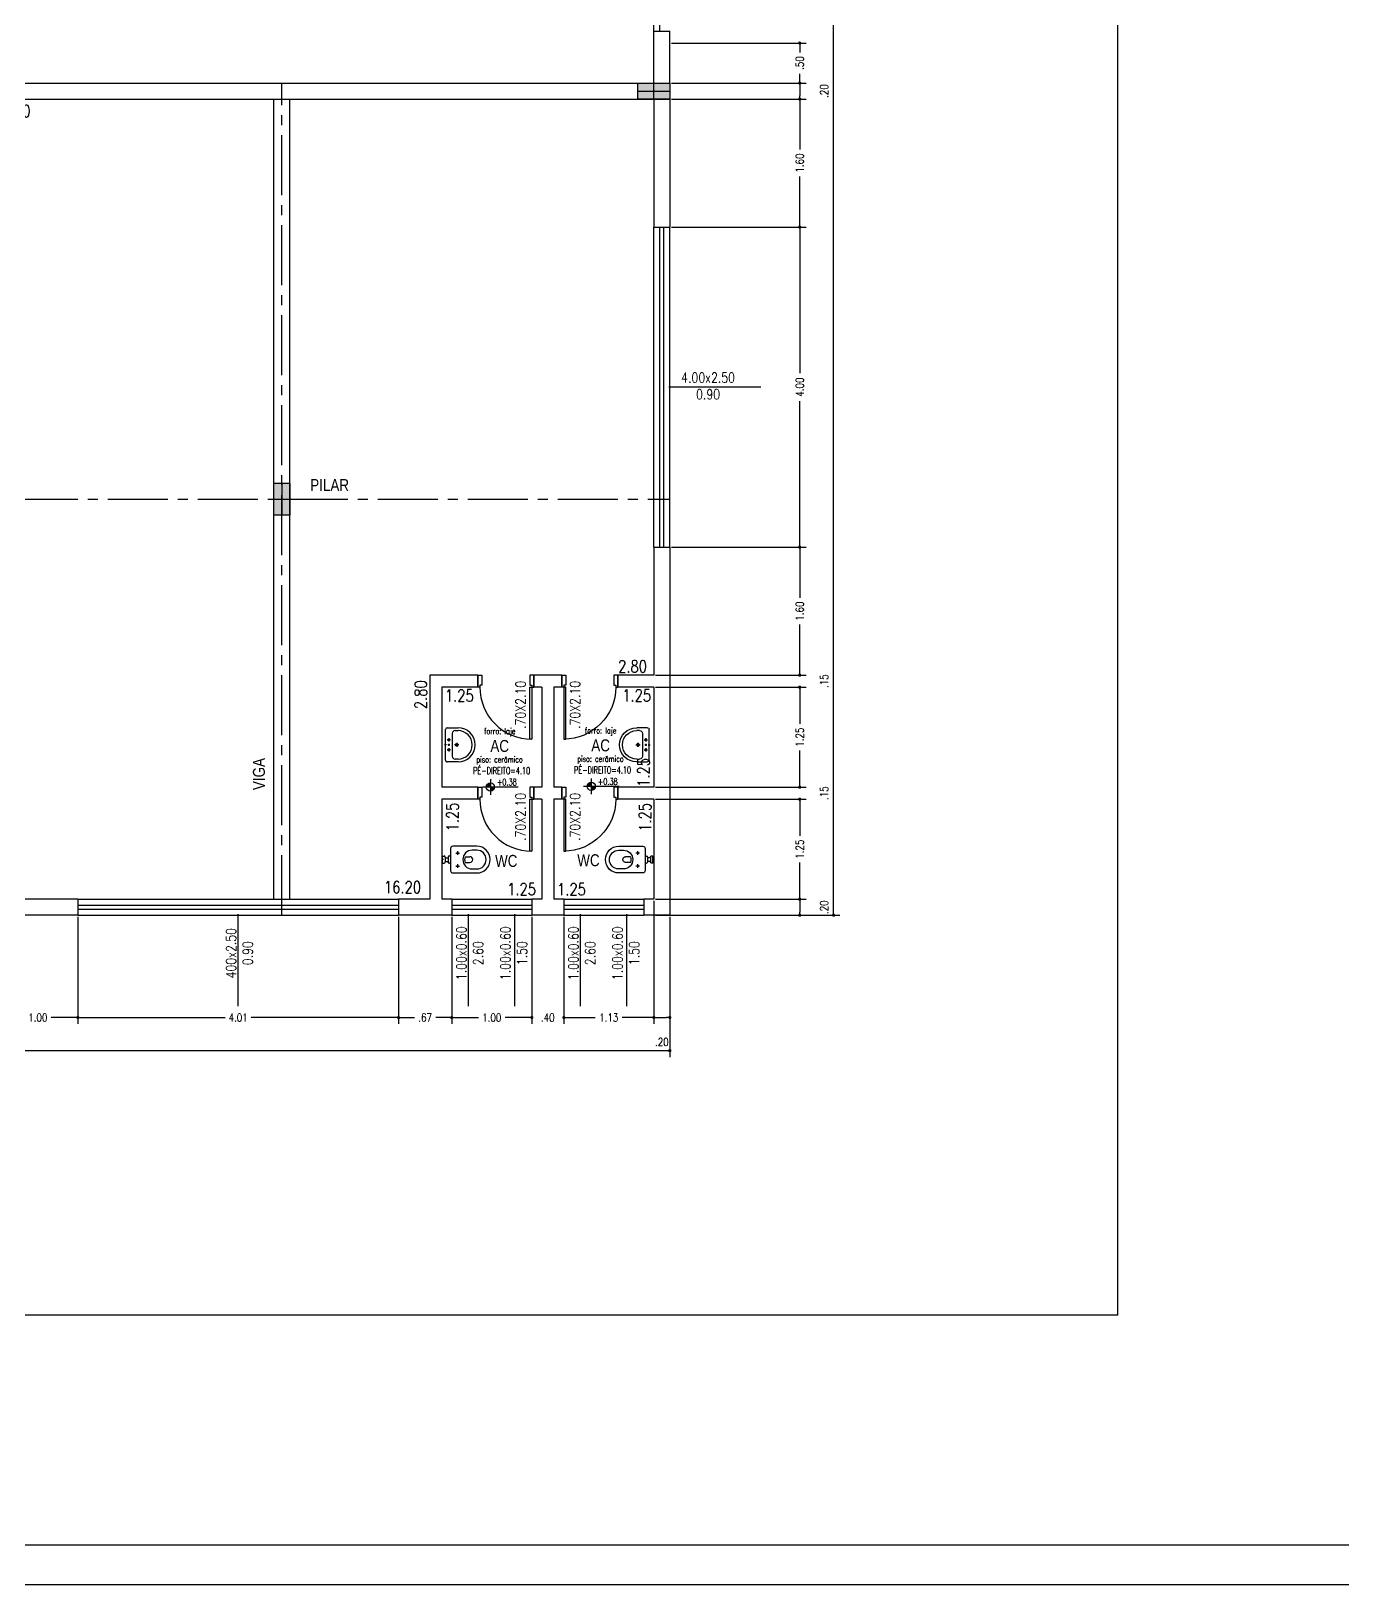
# Model space of a CAD drawing. Extents: x -4780 to 4154, y -1673 to 3208.
# Drawn here: x 647.36 to 663.75, y -482.69 to -463.27 of the extents above; entities that cross this region are included whole.
import ezdxf
from ezdxf.enums import TextEntityAlignment as Align

# ---------------------------------------------------------------- set-up
doc = ezdxf.new("R2010")
doc.units = 0
doc.header["$MEASUREMENT"] = 0
doc.header["$PDMODE"] = 34
doc.linetypes.add('CENTER2', pattern=[1.125, 0.75, -0.125, 0.125, -0.125])
for name, color, linetype in [('BIBLIOT', 1, 'Continuous'), ('COTAS', 5, 'Continuous'), ('FUND-ESTACA20T', 30, 'Continuous'), ('MG', 5, 'Continuous'), ('PENA01', 1, 'Continuous'), ('PENA02', 2, 'Continuous'), ('PENA025', 8, 'Continuous'), ('pena06', 4, 'Continuous'), ('PF', 9, 'Continuous'), ('VERMELHA', 10, 'Continuous')]:
    doc.layers.add(name, color=color, linetype=linetype)
doc.layers.add('TEXTO', color=5, linetype='Continuous', lineweight=9)
doc.styles.add('ARIAL', font='txt', dxfattribs={"height": 0.35277})
doc.styles.add('ROMANS', font='romand.shx', dxfattribs={"width": 0.8})
doc.styles.add('STYLE1', font='romand.shx', dxfattribs={"width": 0.8})
doc.dimstyles.new('CORTE100', dxfattribs={"dimtxt": 0.1, "dimasz": 0.04, "dimexe": 0.08, "dimexo": 0.02, "dimgap": 0.05, "dimtad": 0, "dimzin": 4, "dimdsep": 46, "dimtxsty": 'ROMANS', "dimblk1": 'DOT', "dimblk2": 'DOT', "dimsah": 1, "dimcen": 0.09, "dimclrd": 30, "dimclre": 30, "dimclrt": 5, "dimadec": 0, "dimazin": 0, "dimtfac": 1, "dimtofl": 0, "dimtmove": 2, "dimatfit": 3, "dimldrblk": 'DOT', "dimfxl": 1, "dimtolj": 1, "dimtzin": 0, "dimarcsym": 0})
doc.dimstyles.new('INTERNA', dxfattribs={"dimscale": 0, "dimtxt": 0.15, "dimasz": 0.1, "dimexe": 0.1, "dimexo": 0.16, "dimgap": 0.09, "dimtad": 1, "dimzin": 4, "dimdsep": 46, "dimtxsty": 'ROMANS', "dimblk1": 'OBLIQUE', "dimblk2": 'OBLIQUE', "dimsah": 1, "dimcen": 0.09, "dimse1": 1, "dimse2": 1, "dimsd1": 1, "dimsd2": 1, "dimclrd": 4, "dimclre": 4, "dimadec": 0, "dimazin": 0, "dimtfac": 0.666667, "dimtofl": 0, "dimtmove": 2, "dimatfit": 3, "dimldrblk": 'OBLIQUE', "dimfxl": 1, "dimtolj": 1, "dimtzin": 0, "dimarcsym": 0})

# ---------------------------------------------------------------- blocks, each defined once
blk = doc.blocks.new('BACIA-5')
for p, q in [((-0.167, 0.438), (-0.167, 0.137)), ((-0.117, 0.438), (-0.117, 0.38)), ((0.117, 0.38), (0.117, 0.438)), ((0.166, 0.137), (0.166, 0.438)), ((-0.058, 0.2), (-0.104, 0.2)), ((-0.081, 0.177), (-0.081, 0.223)), ((-0.036, 0.292), (-0.036, 0.352)), ((0.036, 0.292), (0.036, 0.352)), ((0.104, 0.2), (0.058, 0.2)), ((0.081, 0.177), (0.081, 0.223)), ((-0.14, 0.11), (0.139, 0.11)), ((-0.045, 0.11), (-0.045, 0.092)), ((-0.045, 0.011), (-0.045, 0.029)), ((0.045, 0.011), (-0.045, 0.011)), ((-0.032, 0.078), (0.032, 0.078)), ((-0.032, 0.042), (0.032, 0.042)), ((-0.023, 0.042), (-0.023, 0.078)), ((0, 0.02), (0, 0)), ((0.022, 0.042), (0.022, 0.078)), ((0.045, 0.11), (0.045, 0.092)), ((0.045, 0.011), (0.045, 0.029))]:
    blk.add_line(p, q)
for centre in [(-0.081, 0.2), (0.081, 0.2)]:
    blk.add_circle(centre, 0.009)
for centre, radius, start, end in [((0, 0.438), 0.167, 0, 180), ((0, 0.438), 0.117, 0, 180), ((0, 0.38), 0.117, 180, 0), ((0, 0.352), 0.036, 0, 180), ((0, 0.388), 0.102, 249.3708, 290.6292), ((-0.14, 0.137), 0.027, 180, 270), ((-0.032, 0.092), 0.0135, 180, 270), ((-0.032, 0.029), 0.0135, 90, 180), ((0.032, 0.092), 0.0135, 270, 0), ((0.032, 0.029), 0.0135, 0, 90), ((0.139, 0.137), 0.027, 270, 0)]:
    blk.add_arc(centre, radius, start, end)
blk = doc.blocks.new('Lavatpeq')
for p, q in [((-0.193, 0), (0.193, 0)), ((0, -0.012), (0, 0.012)), ((-0.214, -0.156), (-0.214, -0.021)), ((-0.178, -0.156), (-0.178, -0.119)), ((0.143, -0.084), (-0.143, -0.084)), ((-0.041, -0.042), (-0.085, -0.042)), ((-0.063, -0.064), (-0.063, -0.02)), ((0.025, -0.14), (-0.025, -0.14)), ((0.012, -0.042), (-0.012, -0.042)), ((0, -0.054), (0, -0.03)), ((0, -0.165), (0, -0.114)), ((0.085, -0.042), (0.041, -0.042)), ((0.063, -0.064), (0.063, -0.02)), ((0.178, -0.119), (0.178, -0.156)), ((0.214, -0.021), (0.214, -0.156))]:
    blk.add_line(p, q)
for centre, radius in [((-0.063, -0.042), 0.0123), ((0, -0.14), 0.0158), ((0, -0.042), 0.007), ((0, -0.14), 0.00525), ((0.063, -0.042), 0.0123)]:
    blk.add_circle(centre, radius)
for centre, radius, start, end in [((-0.193, -0.021), 0.021, 90, 180), ((0, -0.156), 0.214, 180, 0), ((-0.143, -0.119), 0.035, 90, 180), ((0, -0.156), 0.178, 180, 0), ((0.143, -0.119), 0.035, 0, 90), ((0.193, -0.021), 0.021, 0, 90)]:
    blk.add_arc(centre, radius, start, end)
blk = doc.blocks.new('P6015')
for points in [[(0.025, 0.153), (0.025, 0.803), (0.05, 0.803), (0.05, 0.153)], [(0.05, 0.003), (0.05, 0.128), (0.025, 0.128), (0.025, 0.153), (0, 0.153), (0, 0.003)], [(0.65, 0.003), (0.65, 0.128), (0.675, 0.128), (0.675, 0.153), (0.7, 0.153), (0.7, 0.003)]]:
    blk.add_lwpolyline(points, close=True)
blk.add_arc((0.025, 0.153), 0.65, 0, 90)
blk = doc.blocks.new('DOT')
at = {"layer": 'PENA01', "color": 0, "linetype": 'ByBlock'}
blk.add_line((-0.5, 0), (-1, 0), dxfattribs=at)
at = {"layer": 'PENA01', "color": 0, "linetype": 'ByBlock', "const_width": 0.5}
blk.add_lwpolyline([(-0.25, 0, 1), (0.25, 0, 1)], format="xyb", close=True, dxfattribs=at)
blk = doc.blocks.new('*D23')
at = {"color": 30, "linetype": 'Continuous', "lineweight": -2, "transparency": 16777216}
for p, q in [((646.941, -474.339), (646.941, -475.678)), ((647.941, -474.339), (647.941, -475.678)), ((646.981, -475.598), (647.273, -475.598)), ((647.901, -475.598), (647.609, -475.598))]:
    blk.add_line(p, q, dxfattribs=at)
at = {"layer": 'DEFPOINTS', "color": 0, "linetype": 'Continuous', "transparency": 16777216}
for p in [(646.941, -474.319), (647.941, -474.319), (647.941, -475.598)]:
    blk.add_point(p, dxfattribs=at)
at = {"color": 30, "linetype": 'Continuous', "lineweight": -2, "transparency": 16777216, "xscale": 0.04, "yscale": 0.04, "zscale": 0.04, "rotation": 180}
blk.add_blockref('DOT', (646.941, -475.598), dxfattribs=at)
at = {"color": 30, "linetype": 'Continuous', "lineweight": -2, "transparency": 16777216, "xscale": 0.04, "yscale": 0.04, "zscale": 0.04}
blk.add_blockref('DOT', (647.941, -475.598), dxfattribs=at)
at = {"color": 5, "linetype": 'Continuous', "transparency": 16777216, "insert": (647.441, -475.598), "char_height": 0.1, "attachment_point": 5, "style": 'ROMANS'}
blk.add_mtext('\\A1;1.00', dxfattribs=at)
blk = doc.blocks.new('*D24')
at = {"color": 30, "linetype": 'Continuous', "lineweight": -2, "transparency": 16777216}
for p, q in [((647.941, -474.359), (647.941, -475.678)), ((651.949, -474.339), (651.949, -475.678)), ((647.981, -475.598), (649.783, -475.598)), ((651.909, -475.598), (650.107, -475.598))]:
    blk.add_line(p, q, dxfattribs=at)
at = {"layer": 'DEFPOINTS', "color": 0, "linetype": 'Continuous', "transparency": 16777216}
for p in [(647.941, -474.339), (651.949, -474.319), (651.949, -475.598)]:
    blk.add_point(p, dxfattribs=at)
at = {"color": 30, "linetype": 'Continuous', "lineweight": -2, "transparency": 16777216, "xscale": 0.04, "yscale": 0.04, "zscale": 0.04, "rotation": 180}
blk.add_blockref('DOT', (647.941, -475.598), dxfattribs=at)
at = {"color": 30, "linetype": 'Continuous', "lineweight": -2, "transparency": 16777216, "xscale": 0.04, "yscale": 0.04, "zscale": 0.04}
blk.add_blockref('DOT', (651.949, -475.598), dxfattribs=at)
at = {"color": 5, "linetype": 'Continuous', "transparency": 16777216, "insert": (649.945, -475.598), "char_height": 0.1, "attachment_point": 5, "style": 'ROMANS'}
blk.add_mtext('\\A1;4.01', dxfattribs=at)
blk = doc.blocks.new('*D25')
at = {"color": 30, "linetype": 'Continuous', "lineweight": -2, "transparency": 16777216}
for p, q in [((651.949, -474.339), (651.949, -475.678)), ((652.614, -474.339), (652.614, -475.678)), ((651.989, -475.598), (652.147, -475.598)), ((652.574, -475.598), (652.415, -475.598))]:
    blk.add_line(p, q, dxfattribs=at)
at = {"layer": 'DEFPOINTS', "color": 0, "linetype": 'Continuous', "transparency": 16777216}
for p in [(651.949, -474.319), (652.614, -474.319), (652.614, -475.598)]:
    blk.add_point(p, dxfattribs=at)
at = {"color": 30, "linetype": 'Continuous', "lineweight": -2, "transparency": 16777216, "xscale": 0.04, "yscale": 0.04, "zscale": 0.04, "rotation": 180}
blk.add_blockref('DOT', (651.949, -475.598), dxfattribs=at)
at = {"color": 30, "linetype": 'Continuous', "lineweight": -2, "transparency": 16777216, "xscale": 0.04, "yscale": 0.04, "zscale": 0.04}
blk.add_blockref('DOT', (652.614, -475.598), dxfattribs=at)
at = {"color": 5, "linetype": 'Continuous', "transparency": 16777216, "insert": (652.281, -475.598), "char_height": 0.1, "attachment_point": 5, "style": 'ROMANS'}
blk.add_mtext('\\A1;.67', dxfattribs=at)
blk = doc.blocks.new('*D26')
at = {"color": 30, "linetype": 'Continuous', "lineweight": -2, "transparency": 16777216}
for p, q in [((652.614, -474.339), (652.614, -475.678)), ((653.614, -474.339), (653.614, -475.678)), ((652.654, -475.598), (652.946, -475.598)), ((653.574, -475.598), (653.282, -475.598))]:
    blk.add_line(p, q, dxfattribs=at)
at = {"layer": 'DEFPOINTS', "color": 0, "linetype": 'Continuous', "transparency": 16777216}
for p in [(652.614, -474.319), (653.614, -474.319), (652.614, -475.598)]:
    blk.add_point(p, dxfattribs=at)
at = {"color": 30, "linetype": 'Continuous', "lineweight": -2, "transparency": 16777216, "xscale": 0.04, "yscale": 0.04, "zscale": 0.04, "rotation": 180}
blk.add_blockref('DOT', (652.614, -475.598), dxfattribs=at)
at = {"color": 30, "linetype": 'Continuous', "lineweight": -2, "transparency": 16777216, "xscale": 0.04, "yscale": 0.04, "zscale": 0.04}
blk.add_blockref('DOT', (653.614, -475.598), dxfattribs=at)
at = {"color": 5, "linetype": 'Continuous', "transparency": 16777216, "insert": (653.114, -475.598), "char_height": 0.1, "attachment_point": 5, "style": 'ROMANS'}
blk.add_mtext('\\A1;1.00', dxfattribs=at)
blk = doc.blocks.new('*D27')
at = {"color": 30, "linetype": 'Continuous', "lineweight": -2, "transparency": 16777216}
for p, q in [((653.614, -474.339), (653.614, -475.678)), ((654.014, -474.339), (654.014, -475.678)), ((653.574, -475.598), (653.534, -475.598)), ((654.054, -475.598), (654.094, -475.598))]:
    blk.add_line(p, q, dxfattribs=at)
at = {"layer": 'DEFPOINTS', "color": 0, "linetype": 'Continuous', "transparency": 16777216}
for p in [(653.614, -474.319), (654.014, -474.319), (654.014, -475.598)]:
    blk.add_point(p, dxfattribs=at)
at = {"color": 30, "linetype": 'Continuous', "lineweight": -2, "transparency": 16777216, "xscale": 0.04, "yscale": 0.04, "zscale": 0.04}
blk.add_blockref('DOT', (653.614, -475.598), dxfattribs=at)
at = {"color": 30, "linetype": 'Continuous', "lineweight": -2, "transparency": 16777216, "xscale": 0.04, "yscale": 0.04, "zscale": 0.04, "rotation": 180}
blk.add_blockref('DOT', (654.014, -475.598), dxfattribs=at)
at = {"color": 5, "linetype": 'Continuous', "transparency": 16777216, "insert": (653.814, -475.598), "char_height": 0.1, "attachment_point": 5, "style": 'ROMANS'}
blk.add_mtext('\\A1;.40', dxfattribs=at)
blk = doc.blocks.new('*D28')
at = {"color": 30, "linetype": 'Continuous', "lineweight": -2, "transparency": 16777216}
for p, q in [((655.139, -474.139), (655.139, -475.678)), ((654.014, -475.316), (654.014, -475.678)), ((654.054, -475.598), (654.408, -475.598)), ((655.099, -475.598), (654.745, -475.598))]:
    blk.add_line(p, q, dxfattribs=at)
at = {"layer": 'DEFPOINTS', "color": 0, "linetype": 'Continuous', "transparency": 16777216}
for p in [(655.139, -474.119), (654.014, -475.296), (654.014, -475.598)]:
    blk.add_point(p, dxfattribs=at)
at = {"color": 30, "linetype": 'Continuous', "lineweight": -2, "transparency": 16777216, "xscale": 0.04, "yscale": 0.04, "zscale": 0.04, "rotation": 180}
blk.add_blockref('DOT', (654.014, -475.598), dxfattribs=at)
at = {"color": 30, "linetype": 'Continuous', "lineweight": -2, "transparency": 16777216, "xscale": 0.04, "yscale": 0.04, "zscale": 0.04}
blk.add_blockref('DOT', (655.139, -475.598), dxfattribs=at)
at = {"color": 5, "linetype": 'Continuous', "transparency": 16777216, "insert": (654.576, -475.598), "char_height": 0.1, "attachment_point": 5, "style": 'ROMANS'}
blk.add_mtext('\\A1;1.13', dxfattribs=at)
blk = doc.blocks.new('*D29')
at = {"color": 30, "linetype": 'Continuous', "lineweight": -2, "transparency": 16777216}
for p, q in [((655.139, -474.139), (655.139, -475.678)), ((655.339, -474.339), (655.339, -475.678)), ((655.179, -475.598), (655.299, -475.598))]:
    blk.add_line(p, q, dxfattribs=at)
at = {"layer": 'DEFPOINTS', "color": 0, "linetype": 'Continuous', "transparency": 16777216}
for p in [(655.139, -474.119), (655.339, -474.319), (655.339, -475.598)]:
    blk.add_point(p, dxfattribs=at)
at = {"color": 30, "linetype": 'Continuous', "lineweight": -2, "transparency": 16777216, "xscale": 0.04, "yscale": 0.04, "zscale": 0.04, "rotation": 180}
blk.add_blockref('DOT', (655.139, -475.598), dxfattribs=at)
at = {"color": 30, "linetype": 'Continuous', "lineweight": -2, "transparency": 16777216, "xscale": 0.04, "yscale": 0.04, "zscale": 0.04}
blk.add_blockref('DOT', (655.339, -475.598), dxfattribs=at)
at = {"color": 5, "linetype": 'Continuous', "transparency": 16777216, "insert": (655.239, -475.903), "char_height": 0.1, "attachment_point": 5, "style": 'ROMANS'}
blk.add_mtext('\\A1;.20', dxfattribs=at)
blk = doc.blocks.new('*D44')
at = {"color": 30, "linetype": 'Continuous', "lineweight": -2, "transparency": 16777216}
for p, q in [((635.939, -475.618), (635.939, -476.092)), ((655.339, -475.618), (655.339, -476.092)), ((635.979, -476.012), (645.433, -476.012)), ((655.299, -476.012), (645.845, -476.012))]:
    blk.add_line(p, q, dxfattribs=at)
at = {"layer": 'DEFPOINTS', "color": 0, "linetype": 'Continuous', "transparency": 16777216}
for p in [(635.939, -475.598), (655.339, -475.598), (655.339, -476.012)]:
    blk.add_point(p, dxfattribs=at)
at = {"color": 30, "linetype": 'Continuous', "lineweight": -2, "transparency": 16777216, "xscale": 0.04, "yscale": 0.04, "zscale": 0.04, "rotation": 180}
blk.add_blockref('DOT', (635.939, -476.012), dxfattribs=at)
at = {"color": 30, "linetype": 'Continuous', "lineweight": -2, "transparency": 16777216, "xscale": 0.04, "yscale": 0.04, "zscale": 0.04}
blk.add_blockref('DOT', (655.339, -476.012), dxfattribs=at)
at = {"color": 5, "linetype": 'Continuous', "transparency": 16777216, "insert": (645.639, -476.012), "char_height": 0.1, "attachment_point": 5, "style": 'ROMANS'}
blk.add_mtext('\\A1;19.40', dxfattribs=at)
blk = doc.blocks.new('*D55')
at = {"color": 30, "linetype": 'Continuous', "lineweight": -2, "transparency": 16777216}
for p, q in [((655.359, -463.419), (657.042, -463.419)), ((656.962, -463.459), (656.962, -463.535)), ((655.359, -463.919), (657.042, -463.919)), ((656.962, -463.879), (656.962, -463.803))]:
    blk.add_line(p, q, dxfattribs=at)
at = {"layer": 'DEFPOINTS', "color": 0, "linetype": 'Continuous', "transparency": 16777216}
for p in [(655.339, -463.419), (655.339, -463.919), (656.962, -463.919)]:
    blk.add_point(p, dxfattribs=at)
at = {"color": 30, "linetype": 'Continuous', "lineweight": -2, "transparency": 16777216, "xscale": 0.04, "yscale": 0.04, "zscale": 0.04}
for p, rotation in [((656.962, -463.419), 90), ((656.962, -463.919), 270)]:
    blk.add_blockref('DOT', p, dxfattribs=dict(at, rotation=rotation))
at = {"color": 5, "linetype": 'Continuous', "transparency": 16777216, "insert": (656.962, -463.669), "char_height": 0.1, "attachment_point": 5, "rotation": 90, "style": 'ROMANS'}
blk.add_mtext('\\A1;.50', dxfattribs=at)
blk = doc.blocks.new('*D56')
at = {"color": 30, "linetype": 'Continuous', "lineweight": -2, "transparency": 16777216}
for p, q in [((655.359, -463.919), (657.042, -463.919)), ((655.359, -464.119), (657.042, -464.119)), ((656.962, -463.959), (656.962, -464.079))]:
    blk.add_line(p, q, dxfattribs=at)
at = {"layer": 'DEFPOINTS', "color": 0, "linetype": 'Continuous', "transparency": 16777216}
for p in [(655.339, -463.919), (655.339, -464.119), (656.962, -464.119)]:
    blk.add_point(p, dxfattribs=at)
at = {"color": 30, "linetype": 'Continuous', "lineweight": -2, "transparency": 16777216, "xscale": 0.04, "yscale": 0.04, "zscale": 0.04}
for p, rotation in [((656.962, -463.919), 90), ((656.962, -464.119), 270)]:
    blk.add_blockref('DOT', p, dxfattribs=dict(at, rotation=rotation))
at = {"color": 5, "linetype": 'Continuous', "transparency": 16777216, "insert": (657.267, -464.019), "char_height": 0.1, "attachment_point": 5, "rotation": 90, "style": 'ROMANS'}
blk.add_mtext('\\A1;.20', dxfattribs=at)
blk = doc.blocks.new('*D57')
at = {"color": 30, "linetype": 'Continuous', "lineweight": -2, "transparency": 16777216}
for p, q in [((655.359, -464.119), (657.042, -464.119)), ((656.962, -464.159), (656.962, -464.751)), ((656.962, -465.679), (656.962, -465.087)), ((655.359, -465.719), (657.042, -465.719))]:
    blk.add_line(p, q, dxfattribs=at)
at = {"layer": 'DEFPOINTS', "color": 0, "linetype": 'Continuous', "transparency": 16777216}
for p in [(655.339, -464.119), (655.339, -465.719), (656.962, -465.719)]:
    blk.add_point(p, dxfattribs=at)
at = {"color": 30, "linetype": 'Continuous', "lineweight": -2, "transparency": 16777216, "xscale": 0.04, "yscale": 0.04, "zscale": 0.04}
for p, rotation in [((656.962, -464.119), 90), ((656.962, -465.719), 270)]:
    blk.add_blockref('DOT', p, dxfattribs=dict(at, rotation=rotation))
at = {"color": 5, "linetype": 'Continuous', "transparency": 16777216, "insert": (656.962, -464.919), "char_height": 0.1, "attachment_point": 5, "rotation": 90, "style": 'ROMANS'}
blk.add_mtext('\\A1;1.60', dxfattribs=at)
blk = doc.blocks.new('*D58')
at = {"color": 30, "linetype": 'Continuous', "lineweight": -2, "transparency": 16777216}
for p, q in [((655.359, -465.719), (657.042, -465.719)), ((656.962, -465.759), (656.962, -467.545)), ((656.962, -469.679), (656.962, -467.893)), ((655.359, -469.719), (657.042, -469.719))]:
    blk.add_line(p, q, dxfattribs=at)
at = {"layer": 'DEFPOINTS', "color": 0, "linetype": 'Continuous', "transparency": 16777216}
for p in [(655.339, -465.719), (655.339, -469.719), (656.962, -469.719)]:
    blk.add_point(p, dxfattribs=at)
at = {"color": 30, "linetype": 'Continuous', "lineweight": -2, "transparency": 16777216, "xscale": 0.04, "yscale": 0.04, "zscale": 0.04}
for p, rotation in [((656.962, -465.719), 90), ((656.962, -469.719), 270)]:
    blk.add_blockref('DOT', p, dxfattribs=dict(at, rotation=rotation))
at = {"color": 5, "linetype": 'Continuous', "transparency": 16777216, "insert": (656.962, -467.719), "char_height": 0.1, "attachment_point": 5, "rotation": 90, "style": 'ROMANS'}
blk.add_mtext('\\A1;4.00', dxfattribs=at)
blk = doc.blocks.new('*D59')
at = {"color": 30, "linetype": 'Continuous', "lineweight": -2, "transparency": 16777216}
for p, q in [((655.359, -469.719), (657.042, -469.719)), ((656.962, -469.759), (656.962, -470.351)), ((656.962, -471.279), (656.962, -470.687)), ((655.159, -471.319), (657.042, -471.319))]:
    blk.add_line(p, q, dxfattribs=at)
at = {"layer": 'DEFPOINTS', "color": 0, "linetype": 'Continuous', "transparency": 16777216}
for p in [(655.339, -469.719), (655.139, -471.319), (656.962, -471.319)]:
    blk.add_point(p, dxfattribs=at)
at = {"color": 30, "linetype": 'Continuous', "lineweight": -2, "transparency": 16777216, "xscale": 0.04, "yscale": 0.04, "zscale": 0.04}
for p, rotation in [((656.962, -469.719), 90), ((656.962, -471.319), 270)]:
    blk.add_blockref('DOT', p, dxfattribs=dict(at, rotation=rotation))
at = {"color": 5, "linetype": 'Continuous', "transparency": 16777216, "insert": (656.962, -470.519), "char_height": 0.1, "attachment_point": 5, "rotation": 90, "style": 'ROMANS'}
blk.add_mtext('\\A1;1.60', dxfattribs=at)
blk = doc.blocks.new('*D60')
at = {"color": 30, "linetype": 'Continuous', "lineweight": -2, "transparency": 16777216}
for p, q in [((656.962, -471.279), (656.962, -471.239)), ((655.159, -471.319), (657.042, -471.319)), ((655.159, -471.469), (657.042, -471.469)), ((656.962, -471.509), (656.962, -471.549))]:
    blk.add_line(p, q, dxfattribs=at)
at = {"layer": 'DEFPOINTS', "color": 0, "linetype": 'Continuous', "transparency": 16777216}
for p in [(655.139, -471.319), (655.139, -471.469), (656.962, -471.469)]:
    blk.add_point(p, dxfattribs=at)
at = {"color": 30, "linetype": 'Continuous', "lineweight": -2, "transparency": 16777216, "xscale": 0.04, "yscale": 0.04, "zscale": 0.04}
for p, rotation in [((656.962, -471.319), 270), ((656.962, -471.469), 90)]:
    blk.add_blockref('DOT', p, dxfattribs=dict(at, rotation=rotation))
at = {"color": 5, "linetype": 'Continuous', "transparency": 16777216, "insert": (657.267, -471.394), "char_height": 0.1, "attachment_point": 5, "rotation": 90, "style": 'ROMANS'}
blk.add_mtext('\\A1;.15', dxfattribs=at)
blk = doc.blocks.new('*D61')
at = {"color": 30, "linetype": 'Continuous', "lineweight": -2, "transparency": 16777216}
for p, q in [((655.159, -471.469), (657.042, -471.469)), ((656.962, -471.509), (656.962, -471.926)), ((656.962, -472.679), (656.962, -472.262)), ((655.159, -472.719), (657.042, -472.719))]:
    blk.add_line(p, q, dxfattribs=at)
at = {"layer": 'DEFPOINTS', "color": 0, "linetype": 'Continuous', "transparency": 16777216}
for p in [(655.139, -471.469), (655.139, -472.719), (656.962, -472.719)]:
    blk.add_point(p, dxfattribs=at)
at = {"color": 30, "linetype": 'Continuous', "lineweight": -2, "transparency": 16777216, "xscale": 0.04, "yscale": 0.04, "zscale": 0.04}
for p, rotation in [((656.962, -471.469), 90), ((656.962, -472.719), 270)]:
    blk.add_blockref('DOT', p, dxfattribs=dict(at, rotation=rotation))
at = {"color": 5, "linetype": 'Continuous', "transparency": 16777216, "insert": (656.962, -472.094), "char_height": 0.1, "attachment_point": 5, "rotation": 90, "style": 'ROMANS'}
blk.add_mtext('\\A1;1.25', dxfattribs=at)
blk = doc.blocks.new('*D62')
at = {"color": 30, "linetype": 'Continuous', "lineweight": -2, "transparency": 16777216}
for p, q in [((656.962, -472.679), (656.962, -472.639)), ((655.159, -472.719), (657.042, -472.719)), ((655.159, -472.869), (657.042, -472.869)), ((656.962, -472.909), (656.962, -472.949))]:
    blk.add_line(p, q, dxfattribs=at)
at = {"layer": 'DEFPOINTS', "color": 0, "linetype": 'Continuous', "transparency": 16777216}
for p in [(655.139, -472.719), (655.139, -472.869), (656.962, -472.869)]:
    blk.add_point(p, dxfattribs=at)
at = {"color": 30, "linetype": 'Continuous', "lineweight": -2, "transparency": 16777216, "xscale": 0.04, "yscale": 0.04, "zscale": 0.04}
for p, rotation in [((656.962, -472.719), 270), ((656.962, -472.869), 90)]:
    blk.add_blockref('DOT', p, dxfattribs=dict(at, rotation=rotation))
at = {"color": 5, "linetype": 'Continuous', "transparency": 16777216, "insert": (657.267, -472.794), "char_height": 0.1, "attachment_point": 5, "rotation": 90, "style": 'ROMANS'}
blk.add_mtext('\\A1;.15', dxfattribs=at)
blk = doc.blocks.new('*D63')
at = {"color": 30, "linetype": 'Continuous', "lineweight": -2, "transparency": 16777216}
for p, q in [((655.159, -472.869), (657.042, -472.869)), ((656.962, -472.909), (656.962, -473.326)), ((656.962, -474.079), (656.962, -473.662)), ((655.159, -474.119), (657.042, -474.119))]:
    blk.add_line(p, q, dxfattribs=at)
at = {"layer": 'DEFPOINTS', "color": 0, "linetype": 'Continuous', "transparency": 16777216}
for p in [(655.139, -472.869), (655.139, -474.119), (656.962, -474.119)]:
    blk.add_point(p, dxfattribs=at)
at = {"color": 30, "linetype": 'Continuous', "lineweight": -2, "transparency": 16777216, "xscale": 0.04, "yscale": 0.04, "zscale": 0.04}
for p, rotation in [((656.962, -472.869), 90), ((656.962, -474.119), 270)]:
    blk.add_blockref('DOT', p, dxfattribs=dict(at, rotation=rotation))
at = {"color": 5, "linetype": 'Continuous', "transparency": 16777216, "insert": (656.962, -473.494), "char_height": 0.1, "attachment_point": 5, "rotation": 90, "style": 'ROMANS'}
blk.add_mtext('\\A1;1.25', dxfattribs=at)
blk = doc.blocks.new('*D64')
at = {"color": 30, "linetype": 'Continuous', "lineweight": -2, "transparency": 16777216}
for p, q in [((655.159, -474.119), (657.042, -474.119)), ((656.962, -474.159), (656.962, -474.279)), ((655.159, -474.319), (657.042, -474.319))]:
    blk.add_line(p, q, dxfattribs=at)
at = {"layer": 'DEFPOINTS', "color": 0, "linetype": 'Continuous', "transparency": 16777216}
for p in [(655.139, -474.119), (655.139, -474.319), (656.962, -474.319)]:
    blk.add_point(p, dxfattribs=at)
at = {"color": 30, "linetype": 'Continuous', "lineweight": -2, "transparency": 16777216, "xscale": 0.04, "yscale": 0.04, "zscale": 0.04}
for p, rotation in [((656.962, -474.119), 90), ((656.962, -474.319), 270)]:
    blk.add_blockref('DOT', p, dxfattribs=dict(at, rotation=rotation))
at = {"color": 5, "linetype": 'Continuous', "transparency": 16777216, "insert": (657.267, -474.219), "char_height": 0.1, "attachment_point": 5, "rotation": 90, "style": 'ROMANS'}
blk.add_mtext('\\A1;.20', dxfattribs=at)
blk = doc.blocks.new('*D65')
at = {"color": 30, "linetype": 'Continuous', "lineweight": -2, "transparency": 16777216}
for p, q in [((656.982, -433.919), (657.465, -433.919)), ((657.385, -433.959), (657.385, -453.907)), ((657.385, -474.279), (657.385, -454.331)), ((656.982, -474.319), (657.465, -474.319))]:
    blk.add_line(p, q, dxfattribs=at)
at = {"layer": 'DEFPOINTS', "color": 0, "linetype": 'Continuous', "transparency": 16777216}
for p in [(656.962, -433.919), (656.962, -474.319), (657.385, -474.319)]:
    blk.add_point(p, dxfattribs=at)
at = {"color": 30, "linetype": 'Continuous', "lineweight": -2, "transparency": 16777216, "xscale": 0.04, "yscale": 0.04, "zscale": 0.04}
for p, rotation in [((657.385, -433.919), 90), ((657.385, -474.319), 270)]:
    blk.add_blockref('DOT', p, dxfattribs=dict(at, rotation=rotation))
at = {"color": 5, "linetype": 'Continuous', "transparency": 16777216, "insert": (657.385, -454.119), "char_height": 0.1, "attachment_point": 5, "rotation": 90, "style": 'ROMANS'}
blk.add_mtext('\\A1;40.40', dxfattribs=at)
blk = doc.blocks.new('*D66')
at = {"layer": 'DEFPOINTS', "color": 0, "linetype": 'Continuous', "transparency": 16777216}
for p in [(652.339, -473.969), (636.139, -474.119), (652.339, -474.119)]:
    blk.add_point(p, dxfattribs=at)
at = {"layer": 'COTAS', "color": 0, "linetype": 'Continuous', "transparency": 16777216, "insert": (651.999, -473.969), "char_height": 0.15, "attachment_point": 5, "style": 'ROMANS'}
blk.add_mtext('\\A1;16.20', dxfattribs=at)
blk = doc.blocks.new('_OBLIQUE')
at = {"color": 0, "linetype": 'ByBlock'}
blk.add_line((-0.5, -0.5), (0.5, 0.5), dxfattribs=at)
blk = doc.blocks.new('*D67')
at = {"layer": 'DEFPOINTS', "color": 0, "linetype": 'Continuous', "transparency": 16777216}
for p in [(652.339, -471.319), (652.226, -474.119), (652.339, -474.119)]:
    blk.add_point(p, dxfattribs=at)
at = {"layer": 'COTAS', "color": 0, "linetype": 'Continuous', "transparency": 16777216, "insert": (652.226, -471.563), "char_height": 0.15, "attachment_point": 5, "rotation": 90, "style": 'ROMANS'}
blk.add_mtext('\\A1;2.80', dxfattribs=at)
blk = doc.blocks.new('*D68')
at = {"layer": 'DEFPOINTS', "color": 0, "linetype": 'Continuous', "transparency": 16777216}
for p in [(655.139, -471.209), (652.339, -471.319), (655.139, -471.319)]:
    blk.add_point(p, dxfattribs=at)
at = {"layer": 'COTAS', "color": 0, "linetype": 'Continuous', "transparency": 16777216, "insert": (654.873, -471.209), "char_height": 0.15, "attachment_point": 5, "style": 'ROMANS'}
blk.add_mtext('\\A1;2.80', dxfattribs=at)
blk = doc.blocks.new('*D69')
at = {"layer": 'DEFPOINTS', "color": 0, "linetype": 'Continuous', "transparency": 16777216}
for p in [(652.489, -471.469), (653.739, -471.469), (652.489, -471.575)]:
    blk.add_point(p, dxfattribs=at)
at = {"layer": 'COTAS', "color": 0, "linetype": 'Continuous', "transparency": 16777216, "insert": (652.708, -471.575), "char_height": 0.15, "attachment_point": 5, "style": 'ROMANS'}
blk.add_mtext('\\A1;1.25', dxfattribs=at)
blk = doc.blocks.new('*D70')
at = {"layer": 'DEFPOINTS', "color": 0, "linetype": 'Continuous', "transparency": 16777216}
for p in [(653.889, -471.469), (655.139, -471.469), (655.139, -471.572)]:
    blk.add_point(p, dxfattribs=at)
at = {"layer": 'COTAS', "color": 0, "linetype": 'Continuous', "transparency": 16777216, "insert": (654.925, -471.572), "char_height": 0.15, "attachment_point": 5, "style": 'ROMANS'}
blk.add_mtext('\\A1;1.25', dxfattribs=at)
blk = doc.blocks.new('*D71')
at = {"layer": 'DEFPOINTS', "color": 0, "linetype": 'Continuous', "transparency": 16777216}
for p in [(655.139, -471.469), (655.01, -472.719), (655.139, -472.719)]:
    blk.add_point(p, dxfattribs=at)
at = {"layer": 'COTAS', "color": 0, "linetype": 'Continuous', "transparency": 16777216, "insert": (655.01, -472.535), "char_height": 0.15, "attachment_point": 5, "rotation": 90, "style": 'ROMANS'}
blk.add_mtext('\\A1;1.25', dxfattribs=at)
blk = doc.blocks.new('*D72')
at = {"layer": 'DEFPOINTS', "color": 0, "linetype": 'Continuous', "transparency": 16777216}
for p in [(655.029, -472.869), (655.159, -472.869), (655.159, -474.119)]:
    blk.add_point(p, dxfattribs=at)
at = {"layer": 'COTAS', "color": 0, "linetype": 'Continuous', "transparency": 16777216, "insert": (655.029, -473.096), "char_height": 0.15, "attachment_point": 5, "rotation": 90, "style": 'ROMANS'}
blk.add_mtext('\\A1;1.25', dxfattribs=at)
blk = doc.blocks.new('*D73')
at = {"layer": 'DEFPOINTS', "color": 0, "linetype": 'Continuous', "transparency": 16777216}
for p in [(652.489, -472.869), (652.489, -474.119), (652.624, -474.119)]:
    blk.add_point(p, dxfattribs=at)
at = {"layer": 'COTAS', "color": 0, "linetype": 'Continuous', "transparency": 16777216, "insert": (652.624, -473.091), "char_height": 0.15, "attachment_point": 5, "rotation": 90, "style": 'ROMANS'}
blk.add_mtext('\\A1;1.25', dxfattribs=at)
blk = doc.blocks.new('*D74')
at = {"layer": 'DEFPOINTS', "color": 0, "linetype": 'Continuous', "transparency": 16777216}
for p in [(653.739, -473.993), (652.489, -474.119), (653.739, -474.119)]:
    blk.add_point(p, dxfattribs=at)
at = {"layer": 'COTAS', "color": 0, "linetype": 'Continuous', "transparency": 16777216, "insert": (653.486, -473.993), "char_height": 0.15, "attachment_point": 5, "style": 'ROMANS'}
blk.add_mtext('\\A1;1.25', dxfattribs=at)
blk = doc.blocks.new('*D75')
at = {"layer": 'DEFPOINTS', "color": 0, "linetype": 'Continuous', "transparency": 16777216}
for p in [(653.889, -473.995), (653.889, -474.119), (655.139, -474.119)]:
    blk.add_point(p, dxfattribs=at)
at = {"layer": 'COTAS', "color": 0, "linetype": 'Continuous', "transparency": 16777216, "insert": (654.11, -473.995), "char_height": 0.15, "attachment_point": 5, "style": 'ROMANS'}
blk.add_mtext('\\A1;1.25', dxfattribs=at)
blk = doc.blocks.new('*D77')
at = {"layer": 'DEFPOINTS', "color": 0, "linetype": 'Continuous', "transparency": 16777216}
for p in [(636.139, -464.119), (655.139, -464.119), (655.139, -464.269)]:
    blk.add_point(p, dxfattribs=at)
at = {"layer": 'COTAS', "color": 0, "linetype": 'Continuous', "transparency": 16777216, "insert": (647.119, -464.269), "char_height": 0.15, "attachment_point": 5, "style": 'ROMANS'}
blk.add_mtext('\\A1;19.00', dxfattribs=at)

msp = doc.modelspace()

# ---------------------------------------------------------------- hatches: boundary and pattern name
at = {"layer": 'COTAS', "linetype": 'Continuous'}
h = msp.add_hatch(color=256, dxfattribs=at)
h.paths.add_polyline_path([(650.489, -468.919), (650.389, -468.919), (650.389, -469.119), (650.489, -469.119)])
h.paths.add_polyline_path([(650.589, -468.919), (650.489, -468.919), (650.489, -469.119), (650.589, -469.119)])
h.paths.add_polyline_path([(650.589, -469.119), (650.489, -469.119), (650.489, -469.319), (650.589, -469.319)])
h.paths.add_polyline_path([(650.489, -469.119), (650.389, -469.119), (650.389, -469.319), (650.489, -469.319)])
at = {"layer": 'FUND-ESTACA20T', "linetype": 'Continuous'}
h = msp.add_hatch(color=256, dxfattribs=at)
h.paths.add_polyline_path([(655.139, -463.919), (655.139, -464.019), (655.339, -464.019), (655.339, -463.919)])
h.paths.add_polyline_path([(655.139, -464.019), (655.139, -464.119), (655.339, -464.119), (655.339, -464.019)])
h.paths.add_polyline_path([(654.939, -464.019), (654.939, -464.119), (655.139, -464.119), (655.139, -464.019)])
h.paths.add_polyline_path([(654.939, -463.919), (654.939, -464.019), (655.139, -464.019), (655.139, -463.919)])
at = {"layer": 'PENA01'}
h = msp.add_hatch(color=256, dxfattribs=at)
h.paths.add_polyline_path([(653.046, -472.717), (653.095, -472.717), (653.097, -472.716), (653.097, -472.666, 0.414214)])
h.paths.add_polyline_path([(653.097, -472.717), (653.097, -472.769, 0.414214), (653.148, -472.717)])
h = msp.add_hatch(color=256, dxfattribs=at)
h.paths.add_polyline_path([(654.306, -472.709), (654.356, -472.709), (654.357, -472.708), (654.357, -472.658, 0.414214)])
h.paths.add_polyline_path([(654.357, -472.709), (654.357, -472.76, 0.414214), (654.409, -472.709)])
at = {"layer": 'VERMELHA'}
for points in [[(655.339, -467.708, 1), (655.339, -467.73, 1)], [(649.956, -474.315, 1), (649.934, -474.315, 1)], [(649.956, -474.315, 1), (649.934, -474.315, 1)], [(652.836, -474.315, 1), (652.813, -474.315, 1)], [(653.392, -474.315, -1), (653.415, -474.315, -1)], [(654.236, -474.315, 1), (654.213, -474.315, 1)], [(654.792, -474.315, -1), (654.815, -474.315, -1)]]:
    msp.add_hatch(color=256, dxfattribs=at).paths.add_polyline_path(points)

# ---------------------------------------------------------------- linework, layer by layer
at = {"layer": 'COTAS', "linetype": 'Continuous'}
for p, q in [((650.389, -468.919), (650.589, -468.919)), ((650.389, -469.319), (650.389, -468.919)), ((650.489, -468.919), (650.489, -469.319)), ((650.589, -468.919), (650.589, -469.319)), ((650.389, -469.119), (650.589, -469.119)), ((650.589, -469.319), (650.389, -469.319))]:
    msp.add_line(p, q, dxfattribs=at)
at = {"layer": 'FUND-ESTACA20T', "linetype": 'Continuous'}
for p, q in [((654.939, -463.919), (655.339, -463.919)), ((654.939, -464.119), (654.939, -463.919)), ((655.139, -464.119), (655.139, -463.919)), ((655.339, -463.919), (655.339, -464.119)), ((654.939, -464.019), (655.339, -464.019)), ((655.339, -464.119), (654.939, -464.119))]:
    msp.add_line(p, q, dxfattribs=at)
at = {"layer": 'MG'}
msp.add_line((718.382, -482.689), (630.696, -482.689), dxfattribs=at)
at = {"layer": 'PENA01'}
for p, q in [((655.139, -463.269), (655.139, -459.269)), ((655.139, -469.719), (655.139, -465.719)), ((655.339, -469.719), (655.339, -465.719)), ((656.478, -467.719), (655.328, -467.719)), ((653.097, -472.62), (653.097, -472.815)), ((654.357, -472.612), (654.357, -472.807)), ((653.444, -472.717), (653, -472.717)), ((653.095, -472.717), (653.097, -472.716)), ((654.704, -472.709), (654.261, -472.709)), ((654.356, -472.709), (654.357, -472.708)), ((647.941, -474.119), (651.949, -474.119)), ((652.614, -474.119), (653.614, -474.119)), ((654.014, -474.119), (655.014, -474.119)), ((647.941, -474.319), (651.949, -474.319)), ((649.945, -475.454), (649.945, -474.304)), ((652.614, -474.319), (653.614, -474.319)), ((652.824, -475.454), (652.824, -474.304)), ((653.403, -475.454), (653.403, -474.304)), ((654.014, -474.319), (655.014, -474.319)), ((654.224, -475.454), (654.224, -474.304)), ((654.803, -475.454), (654.803, -474.304))]:
    msp.add_line(p, q, dxfattribs=at)
for centre in [(653.097, -472.717), (654.357, -472.709)]:
    msp.add_circle(centre, 0.0511, dxfattribs=at)
at = {"layer": 'PENA02'}
for p, q in [((660.939, -479.319), (660.939, -433.919)), ((655.212, -463.269), (655.212, -459.269)), ((650.389, -474.119), (650.389, -464.119)), ((650.589, -474.119), (650.589, -464.119)), ((655.212, -469.719), (655.212, -465.719)), ((655.262, -469.719), (655.262, -465.719)), ((647.941, -474.192), (651.949, -474.192)), ((652.614, -474.192), (653.614, -474.192)), ((654.014, -474.192), (655.014, -474.192)), ((647.941, -474.242), (651.949, -474.242)), ((652.614, -474.242), (653.614, -474.242)), ((654.014, -474.242), (655.014, -474.242)), ((660.939, -479.319), (635.939, -479.319))]:
    msp.add_line(p, q, dxfattribs=at)
at = {"layer": 'PENA02', "linetype": 'CENTER2'}
for p, q in [((650.489, -474.319), (650.489, -463.919)), ((635.939, -469.119), (655.339, -469.119))]:
    msp.add_line(p, q, dxfattribs=at)
at = {"layer": 'pena06'}
for p, q in [((655.139, -463.919), (655.139, -463.269)), ((655.139, -463.269), (655.339, -463.269)), ((655.339, -463.919), (655.339, -463.269)), ((646.139, -463.919), (652.189, -463.919)), ((652.189, -463.919), (655.339, -463.919)), ((655.339, -463.919), (655.339, -465.719)), ((646.139, -464.119), (655.339, -464.119)), ((655.139, -464.119), (655.139, -465.719)), ((655.139, -465.719), (655.339, -465.719)), ((655.139, -469.719), (655.139, -470.969)), ((655.139, -469.719), (655.339, -469.719)), ((655.339, -469.719), (655.339, -472.219)), ((655.139, -470.969), (655.139, -471.319)), ((652.339, -471.319), (652.339, -474.119)), ((652.939, -471.319), (652.339, -471.319)), ((652.489, -471.469), (652.489, -472.719)), ((652.939, -471.469), (652.489, -471.469)), ((652.939, -471.319), (652.939, -471.469)), ((653.639, -471.319), (653.639, -471.469)), ((653.989, -471.319), (653.639, -471.319)), ((653.739, -471.469), (653.639, -471.469)), ((653.739, -471.469), (653.739, -472.719)), ((653.889, -471.469), (653.889, -472.719)), ((653.989, -471.469), (653.889, -471.469)), ((653.989, -471.319), (653.989, -471.469)), ((655.139, -471.319), (654.689, -471.319)), ((654.689, -471.319), (654.689, -471.469)), ((655.139, -471.469), (654.689, -471.469)), ((655.139, -471.469), (655.139, -472.219)), ((655.139, -472.219), (655.139, -472.619)), ((655.339, -472.219), (655.339, -473.869)), ((655.139, -472.619), (655.139, -472.719)), ((652.939, -472.719), (652.489, -472.719)), ((652.939, -472.719), (652.939, -472.869)), ((653.739, -472.719), (653.639, -472.719)), ((653.639, -472.719), (653.639, -472.869)), ((653.989, -472.719), (653.889, -472.719)), ((653.989, -472.719), (653.989, -472.869)), ((655.139, -472.719), (654.689, -472.719)), ((654.689, -472.719), (654.689, -472.869)), ((652.489, -472.869), (652.489, -474.119)), ((652.939, -472.869), (652.489, -472.869)), ((653.739, -472.869), (653.639, -472.869)), ((653.739, -472.869), (653.739, -474.119)), ((653.889, -472.869), (653.889, -474.119)), ((653.989, -472.869), (653.889, -472.869)), ((655.139, -472.869), (654.689, -472.869)), ((655.139, -472.869), (655.139, -474.119)), ((655.339, -473.869), (655.339, -474.319)), ((647.941, -474.119), (646.941, -474.119)), ((647.941, -474.119), (647.941, -474.319)), ((652.339, -474.119), (651.949, -474.119)), ((651.949, -474.119), (651.949, -474.319)), ((652.614, -474.119), (652.489, -474.119)), ((652.614, -474.119), (652.614, -474.319)), ((653.739, -474.119), (653.614, -474.119)), ((653.614, -474.119), (653.614, -474.319)), ((653.989, -474.119), (653.889, -474.119)), ((654.014, -474.119), (653.989, -474.119)), ((654.014, -474.119), (654.014, -474.319)), ((655.139, -474.119), (655.014, -474.119)), ((655.014, -474.119), (655.014, -474.319)), ((647.941, -474.319), (646.941, -474.319)), ((652.614, -474.319), (651.949, -474.319)), ((654.014, -474.319), (653.614, -474.319)), ((655.339, -474.319), (655.014, -474.319))]:
    msp.add_line(p, q, dxfattribs=at)
at = {"layer": 'PF'}
msp.add_line((632.446, -482.189), (717.882, -482.189), dxfattribs=at)

# ---------------------------------------------------------------- block references
at = {"layer": 'BIBLIOT'}
for name, p, rotation in [('Lavatpeq', (652.536, -472.19), 89.99999999999999), ('BACIA-5', (652.489, -473.624), 270)]:
    msp.add_blockref(name, p, dxfattribs=dict(at, rotation=rotation))
at = {"layer": 'BIBLIOT', "xscale": -1}
for name, p, rotation in [('Lavatpeq', (655.081, -472.19), 270), ('BACIA-5', (655.139, -473.624), 90)]:
    msp.add_blockref(name, p, dxfattribs=dict(at, rotation=rotation))
at = {"layer": 'PENA02', "rotation": 180.0000000000065}
for p in [(653.639, -471.316), (653.639, -472.716)]:
    msp.add_blockref('P6015', p, dxfattribs=at)
at = {"layer": 'PENA02', "xscale": -1, "rotation": 179.9999999999935}
for p in [(653.989, -471.316), (653.989, -472.716)]:
    msp.add_blockref('P6015', p, dxfattribs=at)

# ---------------------------------------------------------------- texts
at = {"layer": 'COTAS', "insert": (655.817, -467.704), "char_height": 0.125, "width": 1.7353, "attachment_point": 5, "style": 'ROMANS'}
msp.add_mtext('4.00x2.50\\P0.90', dxfattribs=at)
at = {"layer": 'COTAS', "color": 5, "char_height": 0.075, "attachment_point": 5, "rotation": 90, "style": 'STYLE1'}
for insert in [(653.474, -471.69), (654.154, -471.69), (653.474, -473.09), (654.154, -473.09)]:
    msp.add_mtext('\\A1;{\\H1.667x;.70X2.10}', dxfattribs=dict(at, insert=insert))
at = {"layer": 'COTAS', "char_height": 0.125, "width": 1.7353, "attachment_point": 5, "rotation": 90, "style": 'ROMANS'}
for s, insert in [('400x2.50\\P0.90', (649.96, -474.794)), ('1.00x0.60\\P2.60{\\Fromand.shx|c1;}', (652.839, -474.794)), ('1.00x0.60\\P1.50', (653.389, -474.794)), ('1.00x0.60\\P2.60{\\Fromand.shx|c1;}', (654.239, -474.794)), ('1.00x0.60\\P1.50', (654.789, -474.794))]:
    msp.add_mtext(s, dxfattribs=dict(at, insert=insert))
at = {"layer": 'PENA025', "style": 'ARIAL', "width": 0.8}
for s, p in [('PILAR', (651.088, -468.943)), ('AC', (653.213, -472.204)), ('AC', (654.474, -472.196)), ('WC', (653.295, -473.64)), ('WC', (654.322, -473.632))]:
    msp.add_text(s, height=0.15, dxfattribs=at).set_placement(p, align=Align.MIDDLE)
msp.add_text('VIGA', height=0.15, rotation=90, dxfattribs=at).set_placement((650.204, -472.555), align=Align.MIDDLE)
at = {"layer": 'TEXTO', "style": 'STYLE1', "width": 0.7}
for s, height, p in [('forro: laje', 0.075, (653.017, -472.056)), ('forro: laje', 0.075, (654.278, -472.048)), ('piso: cerâmico', 0.075, (652.921, -472.41)), ('piso: cerâmico', 0.075, (654.182, -472.402)), ('+0.38', 0.086, (653.179, -472.699)), ('+0.38', 0.086, (654.439, -472.691))]:
    msp.add_text(s, height=height, dxfattribs=at).set_placement(p)
for p in [(653.237, -472.498), (654.498, -472.49)]:
    msp.add_text('PÉ-DIREITO=4.10', height=0.086, dxfattribs=at).set_placement(p, align=Align.MIDDLE)

# ---------------------------------------------------------------- dimensions: what is measured, and where the dimension line sits
at = {"linetype": 'Continuous'}
for base, p1, p2, picture, middle in [((657.385, -474.319), (656.962, -433.919), (656.962, -474.319), '*D65', (657.385, -454.119)), ((656.962, -463.919), (655.339, -463.419), (655.339, -463.919), '*D55', (656.962, -463.669)), ((656.962, -464.119), (655.339, -463.919), (655.339, -464.119), '*D56', (657.267, -464.019)), ((656.962, -465.719), (655.339, -464.119), (655.339, -465.719), '*D57', (656.962, -464.919)), ((656.962, -469.719), (655.339, -465.719), (655.339, -469.719), '*D58', (656.962, -467.719)), ((656.962, -471.319), (655.339, -469.719), (655.139, -471.319), '*D59', (656.962, -470.519)), ((656.962, -471.469), (655.139, -471.319), (655.139, -471.469), '*D60', (657.267, -471.394)), ((656.962, -472.719), (655.139, -471.469), (655.139, -472.719), '*D61', (656.962, -472.094)), ((656.962, -472.869), (655.139, -472.719), (655.139, -472.869), '*D62', (657.267, -472.794)), ((656.962, -474.119), (655.139, -472.869), (655.139, -474.119), '*D63', (656.962, -473.494)), ((656.962, -474.319), (655.139, -474.119), (655.139, -474.319), '*D64', (657.267, -474.219))]:
    dim = msp.add_linear_dim(base=base, p1=p1, p2=p2, angle=90, dimstyle='CORTE100', dxfattribs=at)
    dim.commit()
    dim.dimension.update_dxf_attribs({"geometry": picture, "text_midpoint": middle})
for base, p1, p2, picture, middle in [((654.013964207, -475.597778806), (655.138964207, -474.11917418), (654.013964207, -475.296057766), '*D28', (654.576464207, -475.597778806)), ((655.339, -475.598), (655.139, -474.119), (655.339, -474.319), '*D29', (655.239, -475.903)), ((647.941, -475.598), (646.941, -474.319), (647.941, -474.319), '*D23', (647.441, -475.598)), ((651.949, -475.598), (647.941, -474.339), (651.949, -474.319), '*D24', (649.945, -475.598)), ((652.614, -475.5978), (651.9486, -474.3192), (652.614, -474.3192), '*D25', (652.2813, -475.5978)), ((652.614, -475.598), (653.614, -474.319), (652.614, -474.319), '*D26', (653.114, -475.598)), ((654.014, -475.598), (653.614, -474.319), (654.014, -474.319), '*D27', (653.814, -475.598)), ((655.339, -476.012), (635.939, -475.598), (655.339, -475.598), '*D44', (645.639, -476.012))]:
    dim = msp.add_linear_dim(base=base, p1=p1, p2=p2, dimstyle='CORTE100', dxfattribs=at)
    dim.commit()
    dim.dimension.update_dxf_attribs({"geometry": picture, "text_midpoint": middle})
at = {"layer": 'COTAS', "linetype": 'Continuous'}
for base, p1, p2, picture, middle in [((655.139, -464.269), (636.139, -464.119), (655.139, -464.119), '*D77', (647.119, -464.269)), ((655.139, -471.209), (652.339, -471.319), (655.139, -471.319), '*D68', (654.873, -471.209)), ((652.489, -471.575), (653.739, -471.469), (652.489, -471.469), '*D69', (652.708, -471.575)), ((655.139, -471.572), (653.889, -471.469), (655.139, -471.469), '*D70', (654.925, -471.572)), ((652.339, -473.969), (636.139, -474.119), (652.339, -474.119), '*D66', (651.999, -473.969)), ((653.739, -473.993), (652.489, -474.119), (653.739, -474.119), '*D74', (653.486, -473.993)), ((653.889, -473.995), (655.139, -474.119), (653.889, -474.119), '*D75', (654.11, -473.995))]:
    dim = msp.add_linear_dim(base=base, p1=p1, p2=p2, dimstyle='INTERNA', override={"dimscale": 1}, dxfattribs=at)
    dim.commit()
    dim.dimension.update_dxf_attribs({"geometry": picture, "text_midpoint": middle, "dimtype": 160})
for base, p1, p2, picture, middle in [((652.226, -474.119), (652.339, -471.319), (652.339, -474.119), '*D67', (652.226, -471.563)), ((655.01, -472.719), (655.139, -471.469), (655.139, -472.719), '*D71', (655.01, -472.535)), ((652.624, -474.119), (652.489, -472.869), (652.489, -474.119), '*D73', (652.624, -473.091)), ((655.029, -472.869), (655.159, -474.119), (655.159, -472.869), '*D72', (655.029, -473.096))]:
    dim = msp.add_linear_dim(base=base, p1=p1, p2=p2, angle=90, dimstyle='INTERNA', override={"dimscale": 1}, dxfattribs=at)
    dim.commit()
    dim.dimension.update_dxf_attribs({"geometry": picture, "text_midpoint": middle, "dimtype": 160})

doc.saveas('drawing.dxf')
